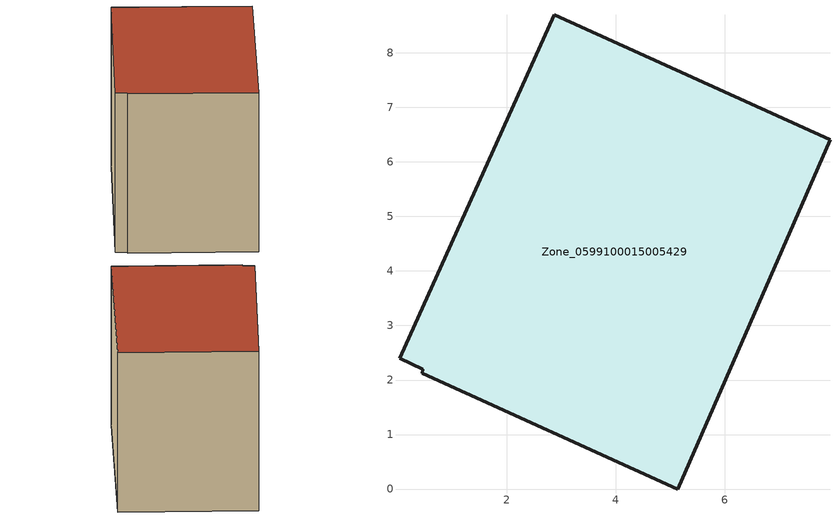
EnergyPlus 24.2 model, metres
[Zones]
Zone_0599100015005429
 floor ground (C_G): 0.03,2.4 2.87,8.7 7.93,6.41 5.14,0 0.45,2.12 0.46,2.19 z0.81
 wall outside (C_F): 5.14,0 7.93,6.41 2.87,8.7 0.03,2.4 0.46,2.19 0.45,2.12 5.14,0 z0.81:7.96
 roof outside (C_R): 2.87,8.7 0.03,2.4 0.46,2.19 0.45,2.12 5.14,0 7.93,6.41 z7.96
[BUILDING]
Pand.0599100015005429: North Axis=0; Terrain=City; Loads Convergence Tolerance Value=0.04; Temperature Convergence Tolerance Value=0.4; Solar Distribution=FullExterior; Maximum Number of Warmup Days=25; Minimum Number of Warmup Days=1
[Site:Location]
Rotterdam.The.Hague.AP_ZH_NLD Design_Conditions: Latitude=51.96; Longitude=4.45; Time Zone=1; Elevation=-4.5
[SITE:GROUNDTEMPERATURE:BUILDINGSURFACE]
18, 18, 18, 18, 18, 18, 18, 18, 18, 18, 18, 18
[MATERIAL] Thermal Absorptance=0.9; Solar Absorptance=0.7; Visible Absorptance=0.7
Name | Roughness | Thickness | Conductivity | Density | Specific Heat
G.TI.1965-1974 | MediumSmooth | 0.15 | 0.882353 | 540 | 1210
F.TI.1965-1974 | Rough | 0.3 | 0.697674 | 1920 | 840
R.TI.1965-1974 | MediumRough | 0.2 | 0.232558 | 1500 | 1000
[CONSTRUCTION]
C_G: G.TI.1965-1974
C_F: F.TI.1965-1974
C_R: R.TI.1965-1974
[ZONE]
Zone_0599100015005429: Type=1; Multiplier=1; Ceiling Height=Autocalculate; Volume=Autocalculate; Floor Area=autocalculate; Part of Total Floor Area=Yes
[ZONEINFILTRATION:DESIGNFLOWRATE]
Infil_Zone_0599100015005429: Zone or ZoneList or Space or SpaceList=Zone_0599100015005429; Schedule=AlwaysOn; Design Flow Rate Calculation Method=Flow/Area; Flow Rate per Floor Area=0.003; Constant Term Coefficient=1; Temperature Term Coefficient=0; Velocity Term Coefficient=0; Velocity Squared Term Coefficient=0
[HVACTEMPLATE:ZONE:IDEALLOADSAIRSYSTEM]
Zone_0599100015005429: Maximum Heating Supply Air Temperature=50; Minimum Cooling Supply Air Temperature=13; Maximum Heating Supply Air Humidity Ratio=0.0156; Minimum Cooling Supply Air Humidity Ratio=0.0077; Heating Limit=NoLimit; Cooling Limit=NoLimit; Dehumidification Control Type=ConstantSensibleHeatRatio; Cooling Sensible Heat Ratio=0.7; Dehumidification Setpoint=60; Humidification Control Type=None; Humidification Setpoint=30; Outdoor Air Method=None; Outdoor Air Flow Rate per Person=0.00944; Outdoor Air Flow Rate per Zone Floor Area=0; Outdoor Air Flow Rate per Zone=0; Demand Controlled Ventilation Type=None; Outdoor Air Economizer Type=NoEconomizer; Heat Recovery Type=None; Sensible Heat Recovery Effectiveness=0.7; Latent Heat Recovery Effectiveness=0.65
[ZONECONTROL:THERMOSTAT]
ThermostatControl_Zone_0599100015005429: Zone or ZoneList=Zone_0599100015005429; Control Type Schedule=DualSetpointControlType; Control 1=Thermostat_Zone_0599100015005429; Temperature Difference Between Cutout And Setpoint=0
[THERMOSTATSETPOINT:DUALSETPOINT]
Thermostat_Zone_0599100015005429: Heating Setpoint Temperature Schedule=HeatingSetpoint_Zone_0599100015005429; Cooling Setpoint Temperature Schedule=CoolingSetpoint_Zone_0599100015005429
[SCHEDULE:COMPACT]
HeatingSetpoint_Zone_0599100015005429: Through: 12/31, For: AllDays, Until: 24:00, 21
CoolingSetpoint_Zone_0599100015005429: Through: 12/31, For: AllDays, Until: 24:00, 24
DualSetpointControlType: Through: 12/31, For: AllDays, Until: 24:00, 4
AlwaysOn: Through: 12/31, For: AllDays, Until: 24:00, 1
